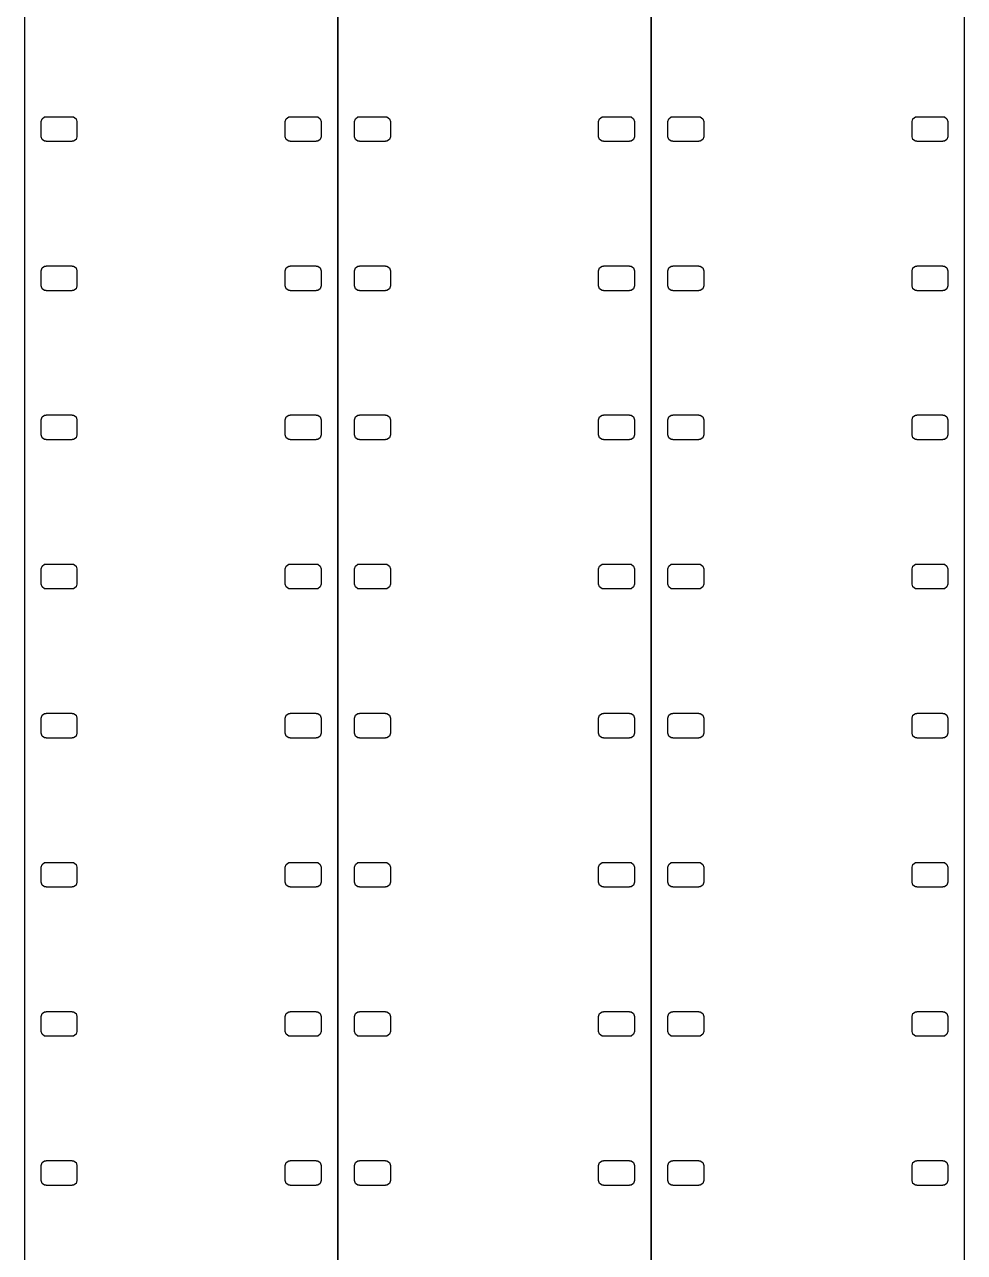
# Model space of a CAD drawing. Header units: metres. Extents: x -8 to 184, y -125 to 125.
# Drawn here: x -8 to 40, y 0 to 62.7 of the extents above; entities that cross this region are included whole.
import ezdxf

# ---------------------------------------------------------------- set-up
doc = ezdxf.new("R2010")
doc.units = ezdxf.units.M

msp = doc.modelspace()

# ---------------------------------------------------------------- linework, layer by layer
for p, q in [((-8, 125.482), (-8, -125.482)), ((8, -125.482), (8, 125.482)), ((8.00999, 125.482), (8.00999, -125.482)), ((24.01, -125.482), (24.01, 125.482)), ((24.02, 125.482), (24.02, -125.482)), ((40.02, -125.482), (40.02, 125.482)), ((-7.14999, 57.7825), (-7.10225, 57.9294)), ((-7.14999, 57.0125), (-7.14999, 57.7825)), ((-7.10225, 57.9294), (-6.97725, 58.0203)), ((-6.97725, 58.0203), (-6.89999, 58.0203)), ((-6.89999, 58.0203), (-6.89999, 58.0325)), ((-6.89999, 58.0325), (-5.571, 58.0325)), ((-5.571, 58.0325), (-5.571, 58.0203)), ((-5.571, 58.0203), (-5.49374, 58.0203)), ((-5.49374, 58.0203), (-5.36874, 57.9294)), ((-5.36874, 57.9294), (-5.321, 57.7825)), ((-5.321, 57.7825), (-5.321, 57.0125)), ((5.321, 57.7825), (5.36874, 57.9294)), ((5.321, 57.0125), (5.321, 57.7825)), ((5.36874, 57.9294), (5.49374, 58.0203)), ((5.49374, 58.0203), (5.571, 58.0203)), ((5.571, 58.0203), (5.571, 58.0325)), ((5.571, 58.0325), (6.89999, 58.0325)), ((6.89999, 58.0325), (6.89999, 58.0203)), ((6.89999, 58.0203), (6.97725, 58.0203)), ((6.97725, 58.0203), (7.10225, 57.9294)), ((7.10225, 57.9294), (7.14999, 57.7825)), ((7.14999, 57.7825), (7.14999, 57.0125)), ((8.86, 57.7825), (8.90775, 57.9294)), ((8.86, 57.0125), (8.86, 57.7825)), ((8.90775, 57.9294), (9.03275, 58.0203)), ((9.03275, 58.0203), (9.11, 58.0203)), ((9.11, 58.0203), (9.11, 58.0325)), ((9.11, 58.0325), (10.439, 58.0325)), ((10.439, 58.0325), (10.439, 58.0203)), ((10.439, 58.0203), (10.5163, 58.0203)), ((10.5163, 58.0203), (10.6413, 57.9294)), ((10.6413, 57.9294), (10.689, 57.7825)), ((10.689, 57.7825), (10.689, 57.0125)), ((21.331, 57.7825), (21.3787, 57.9294)), ((21.331, 57.0125), (21.331, 57.7825)), ((21.3787, 57.9294), (21.5037, 58.0203)), ((21.5037, 58.0203), (21.581, 58.0203)), ((21.581, 58.0203), (21.581, 58.0325)), ((21.581, 58.0325), (22.91, 58.0325)), ((22.91, 58.0325), (22.91, 58.0203)), ((22.91, 58.0203), (22.9872, 58.0203)), ((22.9872, 58.0203), (23.1122, 57.9294)), ((23.1122, 57.9294), (23.16, 57.7825)), ((23.16, 57.7825), (23.16, 57.0125)), ((24.87, 57.7825), (24.9177, 57.9294)), ((24.87, 57.0125), (24.87, 57.7825)), ((24.9177, 57.9294), (25.0427, 58.0203)), ((25.0427, 58.0203), (25.12, 58.0203)), ((25.12, 58.0203), (25.12, 58.0325)), ((25.12, 58.0325), (26.449, 58.0325)), ((26.449, 58.0325), (26.449, 58.0203)), ((26.449, 58.0203), (26.5262, 58.0203)), ((26.5262, 58.0203), (26.6512, 57.9294)), ((26.6512, 57.9294), (26.699, 57.7825)), ((26.699, 57.7825), (26.699, 57.0125)), ((37.341, 57.7825), (37.3887, 57.9294)), ((37.341, 57.0125), (37.341, 57.7825)), ((37.3887, 57.9294), (37.5137, 58.0203)), ((37.5137, 58.0203), (37.591, 58.0203)), ((37.591, 58.0203), (37.591, 58.0325)), ((37.591, 58.0325), (38.92, 58.0325)), ((38.92, 58.0325), (38.92, 58.0203)), ((38.92, 58.0203), (38.9973, 58.0203)), ((38.9973, 58.0203), (39.1223, 57.9294)), ((39.1223, 57.9294), (39.17, 57.7825)), ((39.17, 57.7825), (39.17, 57.0125)), ((-7.10225, 56.8656), (-7.14999, 57.0125)), ((-6.97725, 56.7747), (-7.10225, 56.8656)), ((-6.89999, 56.7747), (-6.97725, 56.7747)), ((-6.89999, 56.7625), (-6.89999, 56.7747)), ((-5.571, 56.7625), (-6.89999, 56.7625)), ((-5.49374, 56.7747), (-5.571, 56.7747)), ((-5.571, 56.7747), (-5.571, 56.7625)), ((-5.36874, 56.8656), (-5.49374, 56.7747)), ((-5.321, 57.0125), (-5.36874, 56.8656)), ((5.36874, 56.8656), (5.321, 57.0125)), ((5.49374, 56.7747), (5.36874, 56.8656)), ((5.571, 56.7747), (5.49374, 56.7747)), ((5.571, 56.7625), (5.571, 56.7747)), ((6.89999, 56.7625), (5.571, 56.7625)), ((6.97725, 56.7747), (6.89999, 56.7747)), ((6.89999, 56.7747), (6.89999, 56.7625)), ((7.10225, 56.8656), (6.97725, 56.7747)), ((7.14999, 57.0125), (7.10225, 56.8656)), ((8.90775, 56.8656), (8.86, 57.0125)), ((9.03275, 56.7747), (8.90775, 56.8656)), ((9.11, 56.7747), (9.03275, 56.7747)), ((9.11, 56.7625), (9.11, 56.7747)), ((10.439, 56.7625), (9.11, 56.7625)), ((10.5163, 56.7747), (10.439, 56.7747)), ((10.439, 56.7747), (10.439, 56.7625)), ((10.6413, 56.8656), (10.5163, 56.7747)), ((10.689, 57.0125), (10.6413, 56.8656)), ((21.3787, 56.8656), (21.331, 57.0125)), ((21.5037, 56.7747), (21.3787, 56.8656)), ((21.581, 56.7747), (21.5037, 56.7747)), ((21.581, 56.7625), (21.581, 56.7747)), ((22.91, 56.7625), (21.581, 56.7625)), ((22.9872, 56.7747), (22.91, 56.7747)), ((22.91, 56.7747), (22.91, 56.7625)), ((23.1122, 56.8656), (22.9872, 56.7747)), ((23.16, 57.0125), (23.1122, 56.8656)), ((24.9177, 56.8656), (24.87, 57.0125)), ((25.0427, 56.7747), (24.9177, 56.8656)), ((25.12, 56.7747), (25.0427, 56.7747)), ((25.12, 56.7625), (25.12, 56.7747)), ((26.449, 56.7625), (25.12, 56.7625)), ((26.5262, 56.7747), (26.449, 56.7747)), ((26.449, 56.7747), (26.449, 56.7625)), ((26.6512, 56.8656), (26.5262, 56.7747)), ((26.699, 57.0125), (26.6512, 56.8656)), ((37.3887, 56.8656), (37.341, 57.0125)), ((37.5137, 56.7747), (37.3887, 56.8656)), ((37.591, 56.7747), (37.5137, 56.7747)), ((37.591, 56.7625), (37.591, 56.7747)), ((38.92, 56.7625), (37.591, 56.7625)), ((38.9973, 56.7747), (38.92, 56.7747)), ((38.92, 56.7747), (38.92, 56.7625)), ((39.1223, 56.8656), (38.9973, 56.7747)), ((39.17, 57.0125), (39.1223, 56.8656)), ((-7.14999, 50.1625), (-7.10225, 50.3094)), ((-7.10225, 50.3094), (-6.97725, 50.4003)), ((-6.97725, 50.4003), (-6.89999, 50.4003)), ((-6.89999, 50.4003), (-6.89999, 50.4125)), ((-6.89999, 50.4125), (-5.571, 50.4125)), ((-5.571, 50.4125), (-5.571, 50.4003)), ((-5.571, 50.4003), (-5.49374, 50.4003)), ((-5.49374, 50.4003), (-5.36874, 50.3094)), ((-5.36874, 50.3094), (-5.321, 50.1625)), ((5.321, 50.1625), (5.36874, 50.3094)), ((5.36874, 50.3094), (5.49374, 50.4003)), ((5.49374, 50.4003), (5.571, 50.4003)), ((5.571, 50.4003), (5.571, 50.4125)), ((5.571, 50.4125), (6.89999, 50.4125)), ((6.89999, 50.4125), (6.89999, 50.4003)), ((6.89999, 50.4003), (6.97725, 50.4003)), ((6.97725, 50.4003), (7.10225, 50.3094)), ((7.10225, 50.3094), (7.14999, 50.1625)), ((8.86, 50.1625), (8.90775, 50.3094)), ((8.90775, 50.3094), (9.03275, 50.4003)), ((9.03275, 50.4003), (9.11, 50.4003)), ((9.11, 50.4003), (9.11, 50.4125)), ((9.11, 50.4125), (10.439, 50.4125)), ((10.439, 50.4125), (10.439, 50.4003)), ((10.439, 50.4003), (10.5163, 50.4003)), ((10.5163, 50.4003), (10.6413, 50.3094)), ((10.6413, 50.3094), (10.689, 50.1625)), ((21.331, 50.1625), (21.3787, 50.3094)), ((21.3787, 50.3094), (21.5037, 50.4003)), ((21.5037, 50.4003), (21.581, 50.4003)), ((21.581, 50.4003), (21.581, 50.4125)), ((21.581, 50.4125), (22.91, 50.4125)), ((22.91, 50.4125), (22.91, 50.4003)), ((22.91, 50.4003), (22.9872, 50.4003)), ((22.9872, 50.4003), (23.1122, 50.3094)), ((23.1122, 50.3094), (23.16, 50.1625)), ((24.87, 50.1625), (24.9177, 50.3094)), ((24.9177, 50.3094), (25.0427, 50.4003)), ((25.0427, 50.4003), (25.12, 50.4003)), ((25.12, 50.4003), (25.12, 50.4125)), ((25.12, 50.4125), (26.449, 50.4125)), ((26.449, 50.4125), (26.449, 50.4003)), ((26.449, 50.4003), (26.5262, 50.4003)), ((26.5262, 50.4003), (26.6512, 50.3094)), ((26.6512, 50.3094), (26.699, 50.1625)), ((37.341, 50.1625), (37.3887, 50.3094)), ((37.3887, 50.3094), (37.5137, 50.4003)), ((37.5137, 50.4003), (37.591, 50.4003)), ((37.591, 50.4003), (37.591, 50.4125)), ((37.591, 50.4125), (38.92, 50.4125)), ((38.92, 50.4125), (38.92, 50.4003)), ((38.92, 50.4003), (38.9973, 50.4003)), ((38.9973, 50.4003), (39.1223, 50.3094)), ((39.1223, 50.3094), (39.17, 50.1625)), ((-7.14999, 49.3925), (-7.14999, 50.1625)), ((-5.321, 50.1625), (-5.321, 49.3925)), ((5.321, 49.3925), (5.321, 50.1625)), ((7.14999, 50.1625), (7.14999, 49.3925)), ((8.86, 49.3925), (8.86, 50.1625)), ((10.689, 50.1625), (10.689, 49.3925)), ((21.331, 49.3925), (21.331, 50.1625)), ((23.16, 50.1625), (23.16, 49.3925)), ((24.87, 49.3925), (24.87, 50.1625)), ((26.699, 50.1625), (26.699, 49.3925)), ((37.341, 49.3925), (37.341, 50.1625)), ((39.17, 50.1625), (39.17, 49.3925)), ((-7.10225, 49.2455), (-7.14999, 49.3925)), ((-6.97725, 49.1547), (-7.10225, 49.2455)), ((-6.89999, 49.1547), (-6.97725, 49.1547)), ((-6.89999, 49.1425), (-6.89999, 49.1547)), ((-5.571, 49.1425), (-6.89999, 49.1425)), ((-5.49374, 49.1547), (-5.571, 49.1547)), ((-5.571, 49.1547), (-5.571, 49.1425)), ((-5.36874, 49.2455), (-5.49374, 49.1547)), ((-5.321, 49.3925), (-5.36874, 49.2455)), ((5.36874, 49.2455), (5.321, 49.3925)), ((5.49374, 49.1547), (5.36874, 49.2455)), ((5.571, 49.1547), (5.49374, 49.1547)), ((5.571, 49.1425), (5.571, 49.1547)), ((6.89999, 49.1425), (5.571, 49.1425)), ((6.97725, 49.1547), (6.89999, 49.1547)), ((6.89999, 49.1547), (6.89999, 49.1425)), ((7.10225, 49.2455), (6.97725, 49.1547)), ((7.14999, 49.3925), (7.10225, 49.2455)), ((8.90775, 49.2455), (8.86, 49.3925)), ((9.03275, 49.1547), (8.90775, 49.2455)), ((9.11, 49.1547), (9.03275, 49.1547)), ((9.11, 49.1425), (9.11, 49.1547)), ((10.439, 49.1425), (9.11, 49.1425)), ((10.5163, 49.1547), (10.439, 49.1547)), ((10.439, 49.1547), (10.439, 49.1425)), ((10.6413, 49.2455), (10.5163, 49.1547)), ((10.689, 49.3925), (10.6413, 49.2455)), ((21.3787, 49.2455), (21.331, 49.3925)), ((21.5037, 49.1547), (21.3787, 49.2455)), ((21.581, 49.1547), (21.5037, 49.1547)), ((21.581, 49.1425), (21.581, 49.1547)), ((22.91, 49.1425), (21.581, 49.1425)), ((22.9872, 49.1547), (22.91, 49.1547)), ((22.91, 49.1547), (22.91, 49.1425)), ((23.1122, 49.2455), (22.9872, 49.1547)), ((23.16, 49.3925), (23.1122, 49.2455)), ((24.9177, 49.2455), (24.87, 49.3925)), ((25.0427, 49.1547), (24.9177, 49.2455)), ((25.12, 49.1547), (25.0427, 49.1547)), ((25.12, 49.1425), (25.12, 49.1547)), ((26.449, 49.1425), (25.12, 49.1425)), ((26.5262, 49.1547), (26.449, 49.1547)), ((26.449, 49.1547), (26.449, 49.1425)), ((26.6512, 49.2455), (26.5262, 49.1547)), ((26.699, 49.3925), (26.6512, 49.2455)), ((37.3887, 49.2455), (37.341, 49.3925)), ((37.5137, 49.1547), (37.3887, 49.2455)), ((37.591, 49.1547), (37.5137, 49.1547)), ((37.591, 49.1425), (37.591, 49.1547)), ((38.92, 49.1425), (37.591, 49.1425)), ((38.9973, 49.1547), (38.92, 49.1547)), ((38.92, 49.1547), (38.92, 49.1425)), ((39.1223, 49.2455), (38.9973, 49.1547)), ((39.17, 49.3925), (39.1223, 49.2455)), ((-7.14999, 42.5425), (-7.10225, 42.6894)), ((-7.10225, 42.6894), (-6.97725, 42.7803)), ((-6.97725, 42.7803), (-6.89999, 42.7803)), ((-6.89999, 42.7803), (-6.89999, 42.7925)), ((-6.89999, 42.7925), (-5.571, 42.7925)), ((-5.571, 42.7925), (-5.571, 42.7803)), ((-5.571, 42.7803), (-5.49374, 42.7803)), ((-5.49374, 42.7803), (-5.36874, 42.6894)), ((-5.36874, 42.6894), (-5.321, 42.5425)), ((5.321, 42.5425), (5.36874, 42.6894)), ((5.36874, 42.6894), (5.49374, 42.7803)), ((5.49374, 42.7803), (5.571, 42.7803)), ((5.571, 42.7803), (5.571, 42.7925)), ((5.571, 42.7925), (6.89999, 42.7925)), ((6.89999, 42.7925), (6.89999, 42.7803)), ((6.89999, 42.7803), (6.97725, 42.7803)), ((6.97725, 42.7803), (7.10225, 42.6894)), ((7.10225, 42.6894), (7.14999, 42.5425)), ((8.86, 42.5425), (8.90775, 42.6894)), ((8.90775, 42.6894), (9.03275, 42.7803)), ((9.03275, 42.7803), (9.11, 42.7803)), ((9.11, 42.7803), (9.11, 42.7925)), ((9.11, 42.7925), (10.439, 42.7925)), ((10.439, 42.7925), (10.439, 42.7803)), ((10.439, 42.7803), (10.5163, 42.7803)), ((10.5163, 42.7803), (10.6413, 42.6894)), ((10.6413, 42.6894), (10.689, 42.5425)), ((21.331, 42.5425), (21.3787, 42.6894)), ((21.3787, 42.6894), (21.5037, 42.7803)), ((21.5037, 42.7803), (21.581, 42.7803)), ((21.581, 42.7803), (21.581, 42.7925)), ((21.581, 42.7925), (22.91, 42.7925)), ((22.91, 42.7925), (22.91, 42.7803)), ((22.91, 42.7803), (22.9872, 42.7803)), ((22.9872, 42.7803), (23.1122, 42.6894)), ((23.1122, 42.6894), (23.16, 42.5425)), ((24.87, 42.5425), (24.9177, 42.6894)), ((24.9177, 42.6894), (25.0427, 42.7803)), ((25.0427, 42.7803), (25.12, 42.7803)), ((25.12, 42.7803), (25.12, 42.7925)), ((25.12, 42.7925), (26.449, 42.7925)), ((26.449, 42.7925), (26.449, 42.7803)), ((26.449, 42.7803), (26.5262, 42.7803)), ((26.5262, 42.7803), (26.6512, 42.6894)), ((26.6512, 42.6894), (26.699, 42.5425)), ((37.341, 42.5425), (37.3887, 42.6894)), ((37.3887, 42.6894), (37.5137, 42.7803)), ((37.5137, 42.7803), (37.591, 42.7803)), ((37.591, 42.7803), (37.591, 42.7925)), ((37.591, 42.7925), (38.92, 42.7925)), ((38.92, 42.7925), (38.92, 42.7803)), ((38.92, 42.7803), (38.9973, 42.7803)), ((38.9973, 42.7803), (39.1223, 42.6894)), ((39.1223, 42.6894), (39.17, 42.5425)), ((-7.14999, 41.7725), (-7.14999, 42.5425)), ((-5.321, 42.5425), (-5.321, 41.7725)), ((5.321, 41.7725), (5.321, 42.5425)), ((7.14999, 42.5425), (7.14999, 41.7725)), ((8.86, 41.7725), (8.86, 42.5425)), ((10.689, 42.5425), (10.689, 41.7725)), ((21.331, 41.7725), (21.331, 42.5425)), ((23.16, 42.5425), (23.16, 41.7725)), ((24.87, 41.7725), (24.87, 42.5425)), ((26.699, 42.5425), (26.699, 41.7725)), ((37.341, 41.7725), (37.341, 42.5425)), ((39.17, 42.5425), (39.17, 41.7725)), ((-7.10225, 41.6255), (-7.14999, 41.7725)), ((-6.97725, 41.5347), (-7.10225, 41.6255)), ((-6.89999, 41.5347), (-6.97725, 41.5347)), ((-6.89999, 41.5225), (-6.89999, 41.5347)), ((-5.571, 41.5225), (-6.89999, 41.5225)), ((-5.571, 41.5347), (-5.571, 41.5225)), ((-5.49374, 41.5347), (-5.571, 41.5347)), ((-5.36874, 41.6255), (-5.49374, 41.5347)), ((-5.321, 41.7725), (-5.36874, 41.6255)), ((5.36874, 41.6255), (5.321, 41.7725)), ((5.49374, 41.5347), (5.36874, 41.6255)), ((5.571, 41.5347), (5.49374, 41.5347)), ((5.571, 41.5225), (5.571, 41.5347)), ((6.89999, 41.5225), (5.571, 41.5225)), ((6.97725, 41.5347), (6.89999, 41.5347)), ((6.89999, 41.5347), (6.89999, 41.5225)), ((7.10225, 41.6255), (6.97725, 41.5347)), ((7.14999, 41.7725), (7.10225, 41.6255)), ((8.90775, 41.6255), (8.86, 41.7725)), ((9.03275, 41.5347), (8.90775, 41.6255)), ((9.11, 41.5347), (9.03275, 41.5347)), ((9.11, 41.5225), (9.11, 41.5347)), ((10.439, 41.5225), (9.11, 41.5225)), ((10.5163, 41.5347), (10.439, 41.5347)), ((10.439, 41.5347), (10.439, 41.5225)), ((10.6413, 41.6255), (10.5163, 41.5347)), ((10.689, 41.7725), (10.6413, 41.6255)), ((21.3787, 41.6255), (21.331, 41.7725)), ((21.5037, 41.5347), (21.3787, 41.6255)), ((21.581, 41.5347), (21.5037, 41.5347)), ((21.581, 41.5225), (21.581, 41.5347)), ((22.91, 41.5225), (21.581, 41.5225)), ((22.9872, 41.5347), (22.91, 41.5347)), ((22.91, 41.5347), (22.91, 41.5225)), ((23.1122, 41.6255), (22.9872, 41.5347)), ((23.16, 41.7725), (23.1122, 41.6255)), ((24.9177, 41.6255), (24.87, 41.7725)), ((25.0427, 41.5347), (24.9177, 41.6255)), ((25.12, 41.5347), (25.0427, 41.5347)), ((25.12, 41.5225), (25.12, 41.5347)), ((26.449, 41.5225), (25.12, 41.5225)), ((26.5262, 41.5347), (26.449, 41.5347)), ((26.449, 41.5347), (26.449, 41.5225)), ((26.6512, 41.6255), (26.5262, 41.5347)), ((26.699, 41.7725), (26.6512, 41.6255)), ((37.3887, 41.6255), (37.341, 41.7725)), ((37.5137, 41.5347), (37.3887, 41.6255)), ((37.591, 41.5347), (37.5137, 41.5347)), ((37.591, 41.5225), (37.591, 41.5347)), ((38.92, 41.5225), (37.591, 41.5225)), ((38.9973, 41.5347), (38.92, 41.5347)), ((38.92, 41.5347), (38.92, 41.5225)), ((39.1223, 41.6255), (38.9973, 41.5347)), ((39.17, 41.7725), (39.1223, 41.6255)), ((-7.10225, 35.0694), (-6.97725, 35.1603)), ((-6.97725, 35.1603), (-6.89999, 35.1603)), ((-6.89999, 35.1603), (-6.89999, 35.1725)), ((-6.89999, 35.1725), (-5.571, 35.1725)), ((-5.571, 35.1725), (-5.571, 35.1603)), ((-5.571, 35.1603), (-5.49374, 35.1603)), ((-5.49374, 35.1603), (-5.36874, 35.0694)), ((5.36874, 35.0694), (5.49374, 35.1603)), ((5.49374, 35.1603), (5.571, 35.1603)), ((5.571, 35.1603), (5.571, 35.1725)), ((5.571, 35.1725), (6.89999, 35.1725)), ((6.89999, 35.1725), (6.89999, 35.1603)), ((6.89999, 35.1603), (6.97725, 35.1603)), ((6.97725, 35.1603), (7.10225, 35.0694)), ((8.90775, 35.0694), (9.03275, 35.1603)), ((9.03275, 35.1603), (9.11, 35.1603)), ((9.11, 35.1603), (9.11, 35.1725)), ((9.11, 35.1725), (10.439, 35.1725)), ((10.439, 35.1725), (10.439, 35.1603)), ((10.439, 35.1603), (10.5163, 35.1603)), ((10.5163, 35.1603), (10.6413, 35.0694)), ((21.3787, 35.0694), (21.5037, 35.1603)), ((21.5037, 35.1603), (21.581, 35.1603)), ((21.581, 35.1603), (21.581, 35.1725)), ((21.581, 35.1725), (22.91, 35.1725)), ((22.91, 35.1725), (22.91, 35.1603)), ((22.91, 35.1603), (22.9872, 35.1603)), ((22.9872, 35.1603), (23.1122, 35.0694)), ((24.9177, 35.0694), (25.0427, 35.1603)), ((25.0427, 35.1603), (25.12, 35.1603)), ((25.12, 35.1603), (25.12, 35.1725)), ((25.12, 35.1725), (26.449, 35.1725)), ((26.449, 35.1725), (26.449, 35.1603)), ((26.449, 35.1603), (26.5262, 35.1603)), ((26.5262, 35.1603), (26.6512, 35.0694)), ((37.3887, 35.0694), (37.5137, 35.1603)), ((37.5137, 35.1603), (37.591, 35.1603)), ((37.591, 35.1603), (37.591, 35.1725)), ((37.591, 35.1725), (38.92, 35.1725)), ((38.92, 35.1725), (38.92, 35.1603)), ((38.92, 35.1603), (38.9973, 35.1603)), ((38.9973, 35.1603), (39.1223, 35.0694)), ((-7.14999, 34.9225), (-7.10225, 35.0694)), ((-7.14999, 34.1525), (-7.14999, 34.9225)), ((-5.36874, 35.0694), (-5.321, 34.9225)), ((-5.321, 34.9225), (-5.321, 34.1525)), ((5.321, 34.9225), (5.36874, 35.0694)), ((5.321, 34.1525), (5.321, 34.9225)), ((7.10225, 35.0694), (7.14999, 34.9225)), ((7.14999, 34.9225), (7.14999, 34.1525)), ((8.86, 34.9225), (8.90775, 35.0694)), ((8.86, 34.1525), (8.86, 34.9225)), ((10.6413, 35.0694), (10.689, 34.9225)), ((10.689, 34.9225), (10.689, 34.1525)), ((21.331, 34.9225), (21.3787, 35.0694)), ((21.331, 34.1525), (21.331, 34.9225)), ((23.1122, 35.0694), (23.16, 34.9225)), ((23.16, 34.9225), (23.16, 34.1525)), ((24.87, 34.9225), (24.9177, 35.0694)), ((24.87, 34.1525), (24.87, 34.9225)), ((26.6512, 35.0694), (26.699, 34.9225)), ((26.699, 34.9225), (26.699, 34.1525)), ((37.341, 34.9225), (37.3887, 35.0694)), ((37.341, 34.1525), (37.341, 34.9225)), ((39.1223, 35.0694), (39.17, 34.9225)), ((39.17, 34.9225), (39.17, 34.1525)), ((-7.10225, 34.0056), (-7.14999, 34.1525)), ((-6.97725, 33.9147), (-7.10225, 34.0056)), ((-6.89999, 33.9147), (-6.97725, 33.9147)), ((-6.89999, 33.9025), (-6.89999, 33.9147)), ((-5.571, 33.9025), (-6.89999, 33.9025)), ((-5.49374, 33.9147), (-5.571, 33.9147)), ((-5.571, 33.9147), (-5.571, 33.9025)), ((-5.36874, 34.0056), (-5.49374, 33.9147)), ((-5.321, 34.1525), (-5.36874, 34.0056)), ((5.36874, 34.0056), (5.321, 34.1525)), ((5.49374, 33.9147), (5.36874, 34.0056)), ((5.571, 33.9147), (5.49374, 33.9147)), ((5.571, 33.9025), (5.571, 33.9147)), ((6.89999, 33.9025), (5.571, 33.9025)), ((6.97725, 33.9147), (6.89999, 33.9147)), ((6.89999, 33.9147), (6.89999, 33.9025)), ((7.10225, 34.0056), (6.97725, 33.9147)), ((7.14999, 34.1525), (7.10225, 34.0056)), ((8.90775, 34.0056), (8.86, 34.1525)), ((9.03275, 33.9147), (8.90775, 34.0056)), ((9.11, 33.9147), (9.03275, 33.9147)), ((9.11, 33.9025), (9.11, 33.9147)), ((10.439, 33.9025), (9.11, 33.9025)), ((10.439, 33.9147), (10.439, 33.9025)), ((10.5163, 33.9147), (10.439, 33.9147)), ((10.6413, 34.0056), (10.5163, 33.9147)), ((10.689, 34.1525), (10.6413, 34.0056)), ((21.3787, 34.0056), (21.331, 34.1525)), ((21.5037, 33.9147), (21.3787, 34.0056)), ((21.581, 33.9147), (21.5037, 33.9147)), ((21.581, 33.9025), (21.581, 33.9147)), ((22.91, 33.9025), (21.581, 33.9025)), ((22.9872, 33.9147), (22.91, 33.9147)), ((22.91, 33.9147), (22.91, 33.9025)), ((23.1122, 34.0056), (22.9872, 33.9147)), ((23.16, 34.1525), (23.1122, 34.0056)), ((24.9177, 34.0056), (24.87, 34.1525)), ((25.0427, 33.9147), (24.9177, 34.0056)), ((25.12, 33.9147), (25.0427, 33.9147)), ((25.12, 33.9025), (25.12, 33.9147)), ((26.449, 33.9025), (25.12, 33.9025)), ((26.5262, 33.9147), (26.449, 33.9147)), ((26.449, 33.9147), (26.449, 33.9025)), ((26.6512, 34.0056), (26.5262, 33.9147)), ((26.699, 34.1525), (26.6512, 34.0056)), ((37.3887, 34.0056), (37.341, 34.1525)), ((37.5137, 33.9147), (37.3887, 34.0056)), ((37.591, 33.9147), (37.5137, 33.9147)), ((37.591, 33.9025), (37.591, 33.9147)), ((38.92, 33.9025), (37.591, 33.9025)), ((38.9973, 33.9147), (38.92, 33.9147)), ((38.92, 33.9147), (38.92, 33.9025)), ((39.1223, 34.0056), (38.9973, 33.9147)), ((39.17, 34.1525), (39.1223, 34.0056)), ((-7.14999, 27.3025), (-7.10225, 27.4494)), ((-7.14999, 26.5325), (-7.14999, 27.3025)), ((-7.10225, 27.4494), (-6.97725, 27.5403)), ((-6.97725, 27.5403), (-6.89999, 27.5403)), ((-6.89999, 27.5403), (-6.89999, 27.5525)), ((-6.89999, 27.5525), (-5.571, 27.5525)), ((-5.571, 27.5525), (-5.571, 27.5403)), ((-5.571, 27.5403), (-5.49374, 27.5403)), ((-5.49374, 27.5403), (-5.36874, 27.4494)), ((-5.36874, 27.4494), (-5.321, 27.3025)), ((-5.321, 27.3025), (-5.321, 26.5325)), ((5.321, 27.3025), (5.36874, 27.4494)), ((5.321, 26.5325), (5.321, 27.3025)), ((5.36874, 27.4494), (5.49374, 27.5403)), ((5.49374, 27.5403), (5.571, 27.5403)), ((5.571, 27.5403), (5.571, 27.5525)), ((5.571, 27.5525), (6.89999, 27.5525)), ((6.89999, 27.5525), (6.89999, 27.5403)), ((6.89999, 27.5403), (6.97725, 27.5403)), ((6.97725, 27.5403), (7.10225, 27.4494)), ((7.10225, 27.4494), (7.14999, 27.3025)), ((7.14999, 27.3025), (7.14999, 26.5325)), ((8.86, 27.3025), (8.90775, 27.4494)), ((8.86, 26.5325), (8.86, 27.3025)), ((8.90775, 27.4494), (9.03275, 27.5403)), ((9.03275, 27.5403), (9.11, 27.5403)), ((9.11, 27.5403), (9.11, 27.5525)), ((9.11, 27.5525), (10.439, 27.5525)), ((10.439, 27.5525), (10.439, 27.5403)), ((10.439, 27.5403), (10.5163, 27.5403)), ((10.5163, 27.5403), (10.6413, 27.4494)), ((10.6413, 27.4494), (10.689, 27.3025)), ((10.689, 27.3025), (10.689, 26.5325)), ((21.331, 27.3025), (21.3787, 27.4494)), ((21.331, 26.5325), (21.331, 27.3025)), ((21.3787, 27.4494), (21.5037, 27.5403)), ((21.5037, 27.5403), (21.581, 27.5403)), ((21.581, 27.5403), (21.581, 27.5525)), ((21.581, 27.5525), (22.91, 27.5525)), ((22.91, 27.5525), (22.91, 27.5403)), ((22.91, 27.5403), (22.9872, 27.5403)), ((22.9872, 27.5403), (23.1122, 27.4494)), ((23.1122, 27.4494), (23.16, 27.3025)), ((23.16, 27.3025), (23.16, 26.5325)), ((24.87, 27.3025), (24.9177, 27.4494)), ((24.87, 26.5325), (24.87, 27.3025)), ((24.9177, 27.4494), (25.0427, 27.5403)), ((25.0427, 27.5403), (25.12, 27.5403)), ((25.12, 27.5403), (25.12, 27.5525)), ((25.12, 27.5525), (26.449, 27.5525)), ((26.449, 27.5525), (26.449, 27.5403)), ((26.449, 27.5403), (26.5262, 27.5403)), ((26.5262, 27.5403), (26.6512, 27.4494)), ((26.6512, 27.4494), (26.699, 27.3025)), ((26.699, 27.3025), (26.699, 26.5325)), ((37.341, 27.3025), (37.3887, 27.4494)), ((37.341, 26.5325), (37.341, 27.3025)), ((37.3887, 27.4494), (37.5137, 27.5403)), ((37.5137, 27.5403), (37.591, 27.5403)), ((37.591, 27.5403), (37.591, 27.5525)), ((37.591, 27.5525), (38.92, 27.5525)), ((38.92, 27.5525), (38.92, 27.5403)), ((38.92, 27.5403), (38.9973, 27.5403)), ((38.9973, 27.5403), (39.1223, 27.4494)), ((39.1223, 27.4494), (39.17, 27.3025)), ((39.17, 27.3025), (39.17, 26.5325)), ((-7.10225, 26.3855), (-7.14999, 26.5325)), ((-6.97725, 26.2947), (-7.10225, 26.3855)), ((-5.36874, 26.3855), (-5.49374, 26.2947)), ((-5.321, 26.5325), (-5.36874, 26.3855)), ((5.36874, 26.3855), (5.321, 26.5325)), ((5.49374, 26.2947), (5.36874, 26.3855)), ((7.10225, 26.3855), (6.97725, 26.2947)), ((7.14999, 26.5325), (7.10225, 26.3855)), ((8.90775, 26.3855), (8.86, 26.5325)), ((9.03275, 26.2947), (8.90775, 26.3855)), ((10.6413, 26.3855), (10.5163, 26.2947)), ((10.689, 26.5325), (10.6413, 26.3855)), ((21.3787, 26.3855), (21.331, 26.5325)), ((21.5037, 26.2947), (21.3787, 26.3855)), ((23.1122, 26.3855), (22.9872, 26.2947)), ((23.16, 26.5325), (23.1122, 26.3855)), ((24.9177, 26.3855), (24.87, 26.5325)), ((25.0427, 26.2947), (24.9177, 26.3855)), ((26.6512, 26.3855), (26.5262, 26.2947)), ((26.699, 26.5325), (26.6512, 26.3855)), ((37.3887, 26.3855), (37.341, 26.5325)), ((37.5137, 26.2947), (37.3887, 26.3855)), ((39.1223, 26.3855), (38.9973, 26.2947)), ((39.17, 26.5325), (39.1223, 26.3855)), ((-6.89999, 26.2947), (-6.97725, 26.2947)), ((-6.89999, 26.2825), (-6.89999, 26.2947)), ((-5.571, 26.2825), (-6.89999, 26.2825)), ((-5.49374, 26.2947), (-5.571, 26.2947)), ((-5.571, 26.2947), (-5.571, 26.2825)), ((5.571, 26.2947), (5.49374, 26.2947)), ((5.571, 26.2825), (5.571, 26.2947)), ((6.89999, 26.2825), (5.571, 26.2825)), ((6.97725, 26.2947), (6.89999, 26.2947)), ((6.89999, 26.2947), (6.89999, 26.2825)), ((9.11, 26.2947), (9.03275, 26.2947)), ((9.11, 26.2825), (9.11, 26.2947)), ((10.439, 26.2825), (9.11, 26.2825)), ((10.5163, 26.2947), (10.439, 26.2947)), ((10.439, 26.2947), (10.439, 26.2825)), ((21.581, 26.2947), (21.5037, 26.2947)), ((21.581, 26.2825), (21.581, 26.2947)), ((22.91, 26.2825), (21.581, 26.2825)), ((22.9872, 26.2947), (22.91, 26.2947)), ((22.91, 26.2947), (22.91, 26.2825)), ((25.12, 26.2947), (25.0427, 26.2947)), ((25.12, 26.2825), (25.12, 26.2947)), ((26.449, 26.2825), (25.12, 26.2825)), ((26.449, 26.2947), (26.449, 26.2825)), ((26.5262, 26.2947), (26.449, 26.2947)), ((37.591, 26.2947), (37.5137, 26.2947)), ((37.591, 26.2825), (37.591, 26.2947)), ((38.92, 26.2825), (37.591, 26.2825)), ((38.9973, 26.2947), (38.92, 26.2947)), ((38.92, 26.2947), (38.92, 26.2825)), ((-7.14999, 19.6825), (-7.10225, 19.8294)), ((-7.14999, 18.9125), (-7.14999, 19.6825)), ((-7.10225, 19.8294), (-6.97725, 19.9203)), ((-6.97725, 19.9203), (-6.89999, 19.9203)), ((-6.89999, 19.9203), (-6.89999, 19.9325)), ((-6.89999, 19.9325), (-5.571, 19.9325)), ((-5.571, 19.9325), (-5.571, 19.9203)), ((-5.571, 19.9203), (-5.49374, 19.9203)), ((-5.49374, 19.9203), (-5.36874, 19.8294)), ((-5.36874, 19.8294), (-5.321, 19.6825)), ((-5.321, 19.6825), (-5.321, 18.9125)), ((5.321, 19.6825), (5.36874, 19.8294)), ((5.321, 18.9125), (5.321, 19.6825)), ((5.36874, 19.8294), (5.49374, 19.9203)), ((5.49374, 19.9203), (5.571, 19.9203)), ((5.571, 19.9203), (5.571, 19.9325)), ((5.571, 19.9325), (6.89999, 19.9325)), ((6.89999, 19.9325), (6.89999, 19.9203)), ((6.89999, 19.9203), (6.97725, 19.9203)), ((6.97725, 19.9203), (7.10225, 19.8294)), ((7.10225, 19.8294), (7.14999, 19.6825)), ((7.14999, 19.6825), (7.14999, 18.9125)), ((8.86, 19.6825), (8.90775, 19.8294)), ((8.86, 18.9125), (8.86, 19.6825)), ((8.90775, 19.8294), (9.03275, 19.9203)), ((9.03275, 19.9203), (9.11, 19.9203)), ((9.11, 19.9203), (9.11, 19.9325)), ((9.11, 19.9325), (10.439, 19.9325)), ((10.439, 19.9325), (10.439, 19.9203)), ((10.439, 19.9203), (10.5163, 19.9203)), ((10.5163, 19.9203), (10.6413, 19.8294)), ((10.6413, 19.8294), (10.689, 19.6825)), ((10.689, 19.6825), (10.689, 18.9125)), ((21.331, 19.6825), (21.3787, 19.8294)), ((21.331, 18.9125), (21.331, 19.6825)), ((21.3787, 19.8294), (21.5037, 19.9203)), ((21.5037, 19.9203), (21.581, 19.9203)), ((21.581, 19.9203), (21.581, 19.9325)), ((21.581, 19.9325), (22.91, 19.9325)), ((22.91, 19.9325), (22.91, 19.9203)), ((22.91, 19.9203), (22.9872, 19.9203)), ((22.9872, 19.9203), (23.1122, 19.8294)), ((23.1122, 19.8294), (23.16, 19.6825)), ((23.16, 19.6825), (23.16, 18.9125)), ((24.87, 19.6825), (24.9177, 19.8294)), ((24.87, 18.9125), (24.87, 19.6825)), ((24.9177, 19.8294), (25.0427, 19.9203)), ((25.0427, 19.9203), (25.12, 19.9203)), ((25.12, 19.9203), (25.12, 19.9325)), ((25.12, 19.9325), (26.449, 19.9325)), ((26.449, 19.9325), (26.449, 19.9203)), ((26.449, 19.9203), (26.5262, 19.9203)), ((26.5262, 19.9203), (26.6512, 19.8294)), ((26.6512, 19.8294), (26.699, 19.6825)), ((26.699, 19.6825), (26.699, 18.9125)), ((37.341, 19.6825), (37.3887, 19.8294)), ((37.341, 18.9125), (37.341, 19.6825)), ((37.3887, 19.8294), (37.5137, 19.9203)), ((37.5137, 19.9203), (37.591, 19.9203)), ((37.591, 19.9203), (37.591, 19.9325)), ((37.591, 19.9325), (38.92, 19.9325)), ((38.92, 19.9325), (38.92, 19.9203)), ((38.92, 19.9203), (38.9973, 19.9203)), ((38.9973, 19.9203), (39.1223, 19.8294)), ((39.1223, 19.8294), (39.17, 19.6825)), ((39.17, 19.6825), (39.17, 18.9125)), ((-7.10225, 18.7655), (-7.14999, 18.9125)), ((-5.321, 18.9125), (-5.36874, 18.7655)), ((5.36874, 18.7655), (5.321, 18.9125)), ((7.14999, 18.9125), (7.10225, 18.7655)), ((8.90775, 18.7655), (8.86, 18.9125)), ((10.689, 18.9125), (10.6413, 18.7655)), ((21.3787, 18.7655), (21.331, 18.9125)), ((23.16, 18.9125), (23.1122, 18.7655)), ((24.9177, 18.7655), (24.87, 18.9125)), ((26.699, 18.9125), (26.6512, 18.7655)), ((37.3887, 18.7655), (37.341, 18.9125)), ((39.17, 18.9125), (39.1223, 18.7655)), ((-6.97725, 18.6747), (-7.10225, 18.7655)), ((-6.89999, 18.6747), (-6.97725, 18.6747)), ((-6.89999, 18.6625), (-6.89999, 18.6747)), ((-5.571, 18.6625), (-6.89999, 18.6625)), ((-5.571, 18.6747), (-5.571, 18.6625)), ((-5.49374, 18.6747), (-5.571, 18.6747)), ((-5.36874, 18.7655), (-5.49374, 18.6747)), ((5.49374, 18.6747), (5.36874, 18.7655)), ((5.571, 18.6747), (5.49374, 18.6747)), ((5.571, 18.6625), (5.571, 18.6747)), ((6.89999, 18.6625), (5.571, 18.6625)), ((6.97725, 18.6747), (6.89999, 18.6747)), ((6.89999, 18.6747), (6.89999, 18.6625)), ((7.10225, 18.7655), (6.97725, 18.6747)), ((9.03275, 18.6747), (8.90775, 18.7655)), ((9.11, 18.6747), (9.03275, 18.6747)), ((9.11, 18.6625), (9.11, 18.6747)), ((10.439, 18.6625), (9.11, 18.6625)), ((10.5163, 18.6747), (10.439, 18.6747)), ((10.439, 18.6747), (10.439, 18.6625)), ((10.6413, 18.7655), (10.5163, 18.6747)), ((21.5037, 18.6747), (21.3787, 18.7655)), ((21.581, 18.6747), (21.5037, 18.6747)), ((21.581, 18.6625), (21.581, 18.6747)), ((22.91, 18.6625), (21.581, 18.6625)), ((22.9872, 18.6747), (22.91, 18.6747)), ((22.91, 18.6747), (22.91, 18.6625)), ((23.1122, 18.7655), (22.9872, 18.6747)), ((25.0427, 18.6747), (24.9177, 18.7655)), ((25.12, 18.6747), (25.0427, 18.6747)), ((25.12, 18.6625), (25.12, 18.6747)), ((26.449, 18.6625), (25.12, 18.6625)), ((26.5262, 18.6747), (26.449, 18.6747)), ((26.449, 18.6747), (26.449, 18.6625)), ((26.6512, 18.7655), (26.5262, 18.6747)), ((37.5137, 18.6747), (37.3887, 18.7655)), ((37.591, 18.6747), (37.5137, 18.6747)), ((37.591, 18.6625), (37.591, 18.6747)), ((38.92, 18.6625), (37.591, 18.6625)), ((38.9973, 18.6747), (38.92, 18.6747)), ((38.92, 18.6747), (38.92, 18.6625)), ((39.1223, 18.7655), (38.9973, 18.6747)), ((-7.14999, 12.0625), (-7.10225, 12.2094)), ((-7.14999, 11.2925), (-7.14999, 12.0625)), ((-7.10225, 12.2094), (-6.97725, 12.3003)), ((-6.97725, 12.3003), (-6.89999, 12.3003)), ((-6.89999, 12.3003), (-6.89999, 12.3125)), ((-6.89999, 12.3125), (-5.571, 12.3125)), ((-5.571, 12.3125), (-5.571, 12.3003)), ((-5.571, 12.3003), (-5.49374, 12.3003)), ((-5.49374, 12.3003), (-5.36874, 12.2094)), ((-5.36874, 12.2094), (-5.321, 12.0625)), ((-5.321, 12.0625), (-5.321, 11.2925)), ((5.321, 12.0625), (5.36874, 12.2094)), ((5.321, 11.2925), (5.321, 12.0625)), ((5.36874, 12.2094), (5.49374, 12.3003)), ((5.49374, 12.3003), (5.571, 12.3003)), ((5.571, 12.3003), (5.571, 12.3125)), ((5.571, 12.3125), (6.89999, 12.3125)), ((6.89999, 12.3125), (6.89999, 12.3003)), ((6.89999, 12.3003), (6.97725, 12.3003)), ((6.97725, 12.3003), (7.10225, 12.2094)), ((7.10225, 12.2094), (7.14999, 12.0625)), ((7.14999, 12.0625), (7.14999, 11.2925)), ((8.86, 12.0625), (8.90775, 12.2094)), ((8.86, 11.2925), (8.86, 12.0625)), ((8.90775, 12.2094), (9.03275, 12.3003)), ((9.03275, 12.3003), (9.11, 12.3003)), ((9.11, 12.3003), (9.11, 12.3125)), ((9.11, 12.3125), (10.439, 12.3125)), ((10.439, 12.3125), (10.439, 12.3003)), ((10.439, 12.3003), (10.5163, 12.3003)), ((10.5163, 12.3003), (10.6413, 12.2094)), ((10.6413, 12.2094), (10.689, 12.0625)), ((10.689, 12.0625), (10.689, 11.2925)), ((21.331, 12.0625), (21.3787, 12.2094)), ((21.331, 11.2925), (21.331, 12.0625)), ((21.3787, 12.2094), (21.5037, 12.3003)), ((21.5037, 12.3003), (21.581, 12.3003)), ((21.581, 12.3003), (21.581, 12.3125)), ((21.581, 12.3125), (22.91, 12.3125)), ((22.91, 12.3125), (22.91, 12.3003)), ((22.91, 12.3003), (22.9872, 12.3003)), ((22.9872, 12.3003), (23.1122, 12.2094)), ((23.1122, 12.2094), (23.16, 12.0625)), ((23.16, 12.0625), (23.16, 11.2925)), ((24.87, 12.0625), (24.9177, 12.2094)), ((24.87, 11.2925), (24.87, 12.0625)), ((24.9177, 12.2094), (25.0427, 12.3003)), ((25.0427, 12.3003), (25.12, 12.3003)), ((25.12, 12.3003), (25.12, 12.3125)), ((25.12, 12.3125), (26.449, 12.3125)), ((26.449, 12.3125), (26.449, 12.3003)), ((26.449, 12.3003), (26.5262, 12.3003)), ((26.5262, 12.3003), (26.6512, 12.2094)), ((26.6512, 12.2094), (26.699, 12.0625)), ((26.699, 12.0625), (26.699, 11.2925)), ((37.341, 12.0625), (37.3887, 12.2094)), ((37.341, 11.2925), (37.341, 12.0625)), ((37.3887, 12.2094), (37.5137, 12.3003)), ((37.5137, 12.3003), (37.591, 12.3003)), ((37.591, 12.3003), (37.591, 12.3125)), ((37.591, 12.3125), (38.92, 12.3125)), ((38.92, 12.3125), (38.92, 12.3003)), ((38.92, 12.3003), (38.9973, 12.3003)), ((38.9973, 12.3003), (39.1223, 12.2094)), ((39.1223, 12.2094), (39.17, 12.0625)), ((39.17, 12.0625), (39.17, 11.2925)), ((-7.10225, 11.1456), (-7.14999, 11.2925)), ((-6.97725, 11.0547), (-7.10225, 11.1456)), ((-6.89999, 11.0547), (-6.97725, 11.0547)), ((-6.89999, 11.0425), (-6.89999, 11.0547)), ((-5.571, 11.0425), (-6.89999, 11.0425)), ((-5.49374, 11.0547), (-5.571, 11.0547)), ((-5.571, 11.0547), (-5.571, 11.0425)), ((-5.36874, 11.1456), (-5.49374, 11.0547)), ((-5.321, 11.2925), (-5.36874, 11.1456)), ((5.36874, 11.1456), (5.321, 11.2925)), ((5.49374, 11.0547), (5.36874, 11.1456)), ((5.571, 11.0547), (5.49374, 11.0547)), ((5.571, 11.0425), (5.571, 11.0547)), ((6.89999, 11.0425), (5.571, 11.0425)), ((6.97725, 11.0547), (6.89999, 11.0547)), ((6.89999, 11.0547), (6.89999, 11.0425)), ((7.10225, 11.1456), (6.97725, 11.0547)), ((7.14999, 11.2925), (7.10225, 11.1456)), ((8.90775, 11.1456), (8.86, 11.2925)), ((9.03275, 11.0547), (8.90775, 11.1456)), ((9.11, 11.0547), (9.03275, 11.0547)), ((9.11, 11.0425), (9.11, 11.0547)), ((10.439, 11.0425), (9.11, 11.0425)), ((10.5163, 11.0547), (10.439, 11.0547)), ((10.439, 11.0547), (10.439, 11.0425)), ((10.6413, 11.1456), (10.5163, 11.0547)), ((10.689, 11.2925), (10.6413, 11.1456)), ((21.3787, 11.1456), (21.331, 11.2925)), ((21.5037, 11.0547), (21.3787, 11.1456)), ((21.581, 11.0547), (21.5037, 11.0547)), ((21.581, 11.0425), (21.581, 11.0547)), ((22.91, 11.0425), (21.581, 11.0425)), ((22.9872, 11.0547), (22.91, 11.0547)), ((22.91, 11.0547), (22.91, 11.0425)), ((23.1122, 11.1456), (22.9872, 11.0547)), ((23.16, 11.2925), (23.1122, 11.1456)), ((24.9177, 11.1456), (24.87, 11.2925)), ((25.0427, 11.0547), (24.9177, 11.1456)), ((25.12, 11.0547), (25.0427, 11.0547)), ((25.12, 11.0425), (25.12, 11.0547)), ((26.449, 11.0425), (25.12, 11.0425)), ((26.5262, 11.0547), (26.449, 11.0547)), ((26.449, 11.0547), (26.449, 11.0425)), ((26.6512, 11.1456), (26.5262, 11.0547)), ((26.699, 11.2925), (26.6512, 11.1456)), ((37.3887, 11.1456), (37.341, 11.2925)), ((37.5137, 11.0547), (37.3887, 11.1456)), ((37.591, 11.0547), (37.5137, 11.0547)), ((37.591, 11.0425), (37.591, 11.0547)), ((38.92, 11.0425), (37.591, 11.0425)), ((38.9973, 11.0547), (38.92, 11.0547)), ((38.92, 11.0547), (38.92, 11.0425)), ((39.1223, 11.1456), (38.9973, 11.0547)), ((39.17, 11.2925), (39.1223, 11.1456)), ((-7.14999, 4.44249), (-7.10225, 4.58943)), ((-7.14999, 3.6725), (-7.14999, 4.44249)), ((-7.10225, 4.58943), (-6.97725, 4.68025)), ((-6.97725, 4.68025), (-6.89999, 4.68025)), ((-6.89999, 4.68025), (-6.89999, 4.69249)), ((-6.89999, 4.69249), (-5.571, 4.69249)), ((-5.571, 4.69249), (-5.571, 4.68025)), ((-5.571, 4.68025), (-5.49374, 4.68025)), ((-5.49374, 4.68025), (-5.36874, 4.58943)), ((-5.36874, 4.58943), (-5.321, 4.44249)), ((-5.321, 4.44249), (-5.321, 3.6725)), ((5.321, 4.44249), (5.36874, 4.58943)), ((5.321, 3.6725), (5.321, 4.44249)), ((5.36874, 4.58943), (5.49374, 4.68025)), ((5.49374, 4.68025), (5.571, 4.68025)), ((5.571, 4.68025), (5.571, 4.69249)), ((5.571, 4.69249), (6.89999, 4.69249)), ((6.89999, 4.69249), (6.89999, 4.68025)), ((6.89999, 4.68025), (6.97725, 4.68025)), ((6.97725, 4.68025), (7.10225, 4.58943)), ((7.10225, 4.58943), (7.14999, 4.44249)), ((7.14999, 4.44249), (7.14999, 3.6725)), ((8.86, 4.44249), (8.90775, 4.58943)), ((8.86, 3.6725), (8.86, 4.44249)), ((8.90775, 4.58943), (9.03275, 4.68025)), ((9.03275, 4.68025), (9.11, 4.68025)), ((9.11, 4.68025), (9.11, 4.69249)), ((9.11, 4.69249), (10.439, 4.69249)), ((10.439, 4.69249), (10.439, 4.68025)), ((10.439, 4.68025), (10.5163, 4.68025)), ((10.5163, 4.68025), (10.6413, 4.58943)), ((10.6413, 4.58943), (10.689, 4.44249)), ((10.689, 4.44249), (10.689, 3.6725)), ((21.331, 4.44249), (21.3787, 4.58943)), ((21.331, 3.6725), (21.331, 4.44249)), ((21.3787, 4.58943), (21.5037, 4.68025)), ((21.5037, 4.68025), (21.581, 4.68025)), ((21.581, 4.68025), (21.581, 4.69249)), ((21.581, 4.69249), (22.91, 4.69249)), ((22.91, 4.69249), (22.91, 4.68025)), ((22.91, 4.68025), (22.9872, 4.68025)), ((22.9872, 4.68025), (23.1122, 4.58943)), ((23.1122, 4.58943), (23.16, 4.44249)), ((23.16, 4.44249), (23.16, 3.6725)), ((24.87, 4.44249), (24.9177, 4.58943)), ((24.87, 3.6725), (24.87, 4.44249)), ((24.9177, 4.58943), (25.0427, 4.68025)), ((25.0427, 4.68025), (25.12, 4.68025)), ((25.12, 4.68025), (25.12, 4.69249)), ((25.12, 4.69249), (26.449, 4.69249)), ((26.449, 4.69249), (26.449, 4.68025)), ((26.449, 4.68025), (26.5262, 4.68025)), ((26.5262, 4.68025), (26.6512, 4.58943)), ((26.6512, 4.58943), (26.699, 4.44249)), ((26.699, 4.44249), (26.699, 3.6725)), ((37.341, 4.44249), (37.3887, 4.58943)), ((37.341, 3.6725), (37.341, 4.44249)), ((37.3887, 4.58943), (37.5137, 4.68025)), ((37.5137, 4.68025), (37.591, 4.68025)), ((37.591, 4.68025), (37.591, 4.69249)), ((37.591, 4.69249), (38.92, 4.69249)), ((38.92, 4.69249), (38.92, 4.68025)), ((38.92, 4.68025), (38.9973, 4.68025)), ((38.9973, 4.68025), (39.1223, 4.58943)), ((39.1223, 4.58943), (39.17, 4.44249)), ((39.17, 4.44249), (39.17, 3.6725)), ((-7.10225, 3.52554), (-7.14999, 3.6725)), ((-6.97725, 3.43472), (-7.10225, 3.52554)), ((-6.89999, 3.43472), (-6.97725, 3.43472)), ((-6.89999, 3.4225), (-6.89999, 3.43472)), ((-5.571, 3.4225), (-6.89999, 3.4225)), ((-5.571, 3.43472), (-5.571, 3.4225)), ((-5.49374, 3.43472), (-5.571, 3.43472)), ((-5.36874, 3.52554), (-5.49374, 3.43472)), ((-5.321, 3.6725), (-5.36874, 3.52554)), ((5.36874, 3.52554), (5.321, 3.6725)), ((5.49374, 3.43472), (5.36874, 3.52554)), ((5.571, 3.43472), (5.49374, 3.43472)), ((5.571, 3.4225), (5.571, 3.43472)), ((6.89999, 3.4225), (5.571, 3.4225)), ((6.97725, 3.43472), (6.89999, 3.43472)), ((6.89999, 3.43472), (6.89999, 3.4225)), ((7.10225, 3.52554), (6.97725, 3.43472)), ((7.14999, 3.6725), (7.10225, 3.52554)), ((8.90775, 3.52554), (8.86, 3.6725)), ((9.03275, 3.43472), (8.90775, 3.52554)), ((9.11, 3.43472), (9.03275, 3.43472)), ((9.11, 3.4225), (9.11, 3.43472)), ((10.439, 3.4225), (9.11, 3.4225)), ((10.5163, 3.43472), (10.439, 3.43472)), ((10.439, 3.43472), (10.439, 3.4225)), ((10.6413, 3.52554), (10.5163, 3.43472)), ((10.689, 3.6725), (10.6413, 3.52554)), ((21.3787, 3.52554), (21.331, 3.6725)), ((21.5037, 3.43472), (21.3787, 3.52554)), ((21.581, 3.43472), (21.5037, 3.43472)), ((21.581, 3.4225), (21.581, 3.43472)), ((22.91, 3.4225), (21.581, 3.4225)), ((22.9872, 3.43472), (22.91, 3.43472)), ((22.91, 3.43472), (22.91, 3.4225)), ((23.1122, 3.52554), (22.9872, 3.43472)), ((23.16, 3.6725), (23.1122, 3.52554)), ((24.9177, 3.52554), (24.87, 3.6725)), ((25.0427, 3.43472), (24.9177, 3.52554)), ((25.12, 3.43472), (25.0427, 3.43472)), ((25.12, 3.4225), (25.12, 3.43472)), ((26.449, 3.4225), (25.12, 3.4225)), ((26.5262, 3.43472), (26.449, 3.43472)), ((26.449, 3.43472), (26.449, 3.4225)), ((26.6512, 3.52554), (26.5262, 3.43472)), ((26.699, 3.6725), (26.6512, 3.52554)), ((37.3887, 3.52554), (37.341, 3.6725)), ((37.5137, 3.43472), (37.3887, 3.52554)), ((37.591, 3.43472), (37.5137, 3.43472)), ((37.591, 3.4225), (37.591, 3.43472)), ((38.92, 3.4225), (37.591, 3.4225)), ((38.9973, 3.43472), (38.92, 3.43472)), ((38.92, 3.43472), (38.92, 3.4225)), ((39.1223, 3.52554), (38.9973, 3.43472)), ((39.17, 3.6725), (39.1223, 3.52554))]:
    msp.add_line(p, q)

doc.saveas('drawing.dxf')
